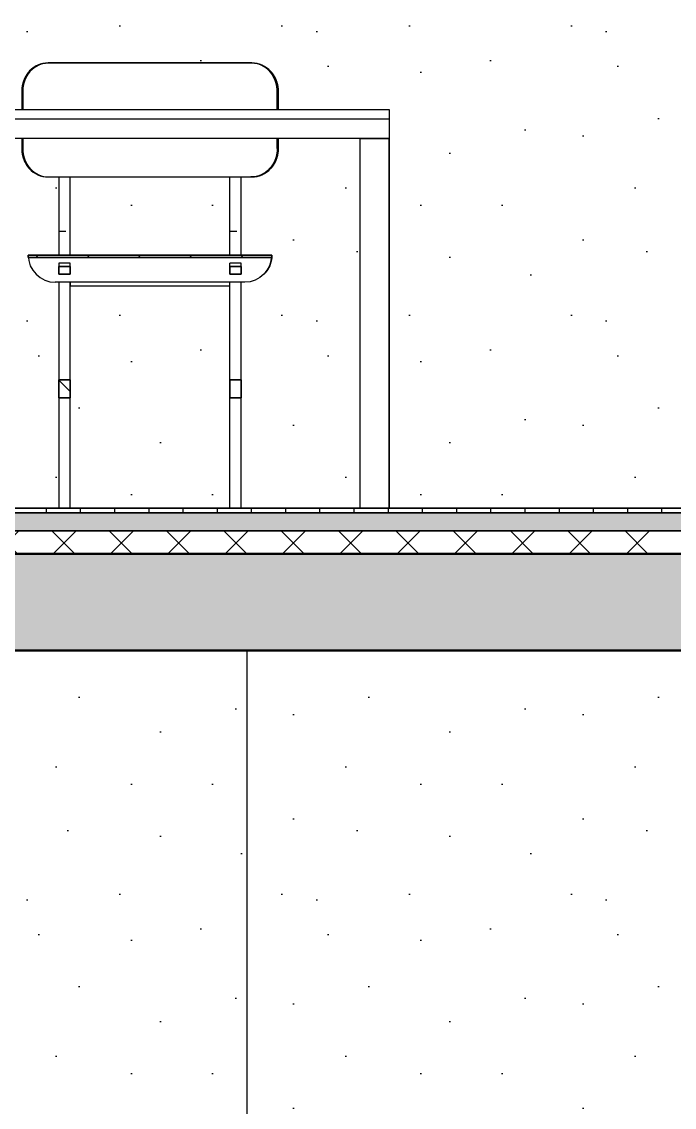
# Model space of a CAD drawing. Header units: millimetres. Extents: x -100 to 224448, y 0 to 22177.
# Drawn here: x 135139 to 136284, y 9298 to 11204 of the extents above; entities that cross this region are included whole.
import ezdxf

# ---------------------------------------------------------------- set-up
doc = ezdxf.new("R2010")
doc.units = ezdxf.units.MM
doc.linetypes.add('DASHED', pattern=[19.05, 12.7, -6.35])
doc.layers.get('0').update_dxf_attribs({"true_color": 0xdfdfdf})
for name, color, linetype in [('Background_0', 7, 'Continuous'), ('Boundary_0', 7, 'Continuous'), ('Boundary_Floor_ Ceramic Tiles', 7, 'Continuous'), ('Boundary_Insulation_ Extruded Polystyrene', 42, 'Continuous'), ('Boundary_Screed', 7, 'Continuous'), ('Elevation_Plaster_ Cement', 7, 'Continuous'), ('Fill_0', 7, 'Continuous'), ('Fill_Concrete_ Reinforced', 85, 'Continuous'), ('Fill_Floor_ Ceramic Tiles', 251, 'Continuous'), ('Fill_Insulation_ Extruded Polystyrene', 42, 'Continuous'), ('Fill_Screed', 251, 'Continuous'), ('Viewport border', 7, 'Continuous')]:
    doc.layers.add(name, color=color, linetype=linetype)
for name, color, linetype, lineweight in [('Background_Concrete_ Reinforced', 7, 'Continuous', 9), ('Background_Floor_ Ceramic Tiles', 7, 'Continuous', 9), ('Background_Insulation_ Extruded Polystyrene', 7, 'Continuous', 9), ('Background_Plaster_ Cement', 7, 'Continuous', 9), ('Background_Screed', 7, 'Continuous', 9), ('Boundary_Concrete_ Reinforced', 99, 'Continuous', 50)]:
    doc.layers.add(name, color=color, linetype=linetype, lineweight=lineweight)
doc.layers.add('BIM_ROOM_LINES', color=7, linetype='Continuous', plot=False)
pattern_1 = [(45, (-3002.4, 80), (-44.90128, 44.90128), [])]

# ---------------------------------------------------------------- blocks, each defined once
blk = doc.blocks.new("BB'__section__..%5CMainBuilding.dwg", base_point=(1833.3, -3770))
at = {"layer": 'Elevation_Plaster_ Cement'}
h = blk.add_hatch(dxfattribs=at)
h.set_pattern_fill('DOTS2', color=256, scale=20, style=0)
h.paths.add_polyline_path([(12402.4, 7085), (12402.4, 7025), (12334.4, 7025), (12334.4, 6580), (13284.4, 6580), (13284.4, 7229), (13284.4, 7263), (13284.4, 7280), (13539.4, 7280), (13539.4, 7311.4), (13552.8, 7346.7, -0.001651), (13552.9, 7346.9, -0.209989), (13585.7, 7361.4), (13587.4, 7361.4), (13764.4, 7361.4), (13941.4, 7361.4), (13943.1, 7361.4, -0.211654), (13976, 7346.7), (13989.4, 7311.4), (13989.4, 7280), (14239.4, 7280), (14239.4, 7311.4), (14252.8, 7346.7, -0.001651), (14252.9, 7346.9, -0.209989), (14285.7, 7361.4), (14287.4, 7361.4), (14464.4, 7361.4), (14641.4, 7361.4), (14643.1, 7361.4, -0.211654), (14676, 7346.7), (14689.4, 7311.4), (14689.4, 7280), (14884.4, 7280), (14884.4, 7263), (14884.4, 7229), (14884.4, 6580), (15384.4, 6580), (15384.4, 7229), (15384.4, 7263), (15384.4, 7280), (15579.4, 7280), (15579.4, 7311.4), (15592.8, 7346.7, -0.211654), (15625.7, 7361.4), (15627.4, 7361.4), (15804.4, 7361.4), (15981.4, 7361.4), (15983.1, 7361.4, -0.211654), (16016, 7346.7), (16029.4, 7311.4), (16029.4, 7280), (16052.4, 7280), (16052.4, 9575), (12334.4, 9575), (12334.4, 9385), (12402.4, 9385), (12402.4, 9325)])
h = blk.add_hatch(dxfattribs=at)
h.set_pattern_fill('DOTS2', color=256, scale=20, style=0)
h.paths.add_polyline_path([(14298.2, 7024), (14304.4, 7024), (14304.4, 7059.1), (14304.4, 7065.9), (14304.4, 7161.4), (14287.4, 7161.4), (14285.7, 7161.4, -0.211654), (14252.8, 7176), (14239.4, 7211.4), (14239.4, 7229), (13989.4, 7229), (13989.4, 7211.4), (13975.8, 7175.8, -0.209921), (13943.1, 7161.4), (13941.4, 7161.4), (13924.4, 7161.4), (13924.4, 7068.6), (13924.4, 7065.9), (13924.4, 7059.1), (13924.4, 7024), (13930.7, 7024), (13964.2, 7024), (13978.2, 7024, -0.020024), (13978, 7020.2, -0.157842), (13966.8, 6993.2, -0.01978), (13964.2, 6990.4, -0.198912), (13930.7, 6976.5), (13924.4, 6976.5), (13924.4, 6805.1), (13924.4, 6773.6), (13924.4, 6580), (14304.4, 6580), (14304.4, 6773.6), (14304.4, 6805.1), (14304.4, 6976.5), (14298.2, 6976.5, -0.390947), (14250.8, 7020.2, -0.020024), (14250.7, 7024), (14264.6, 7024)])
h = blk.add_hatch(dxfattribs=at)
h.set_pattern_fill('DOTS2', color=256, scale=20, style=0)
h.paths.add_polyline_path([(14624.4, 7068.6), (14624.4, 7065.9), (14624.4, 7059.1), (14624.4, 7024), (14630.7, 7024), (14664.2, 7024), (14678.2, 7024, -0.020024), (14678, 7020.2, -0.157842), (14666.8, 6993.2, -0.01978), (14664.2, 6990.4, -0.198912), (14630.7, 6976.5), (14624.4, 6976.5), (14624.4, 6805.1), (14624.4, 6773.6), (14624.4, 6580), (14833.4, 6580), (14833.4, 7229), (14689.4, 7229), (14689.4, 7211.4), (14675.8, 7175.8, -0.209921), (14643.1, 7161.4), (14641.4, 7161.4), (14624.4, 7161.4)])
h = blk.add_hatch(dxfattribs=at)
h.set_pattern_fill('DOTS2', color=256, scale=20, style=0)
h.paths.add_polyline_path([(14324.4, 7068.6), (14324.4, 7065.9), (14324.4, 7059.1), (14324.4, 7024), (14604.4, 7024), (14604.4, 7059.1), (14604.4, 7065.9), (14604.4, 7161.4), (14464.4, 7161.4), (14324.4, 7161.4)])
h = blk.add_hatch(dxfattribs=at)
h.set_pattern_fill('DOTS2', color=256, scale=20, style=0)
h.paths.add_polyline_path([(14324.4, 6773.6), (14324.4, 6580), (14604.4, 6580), (14604.4, 6773.6), (14604.4, 6805.1), (14604.4, 6970), (14324.4, 6970), (14324.4, 6805.1)])
h = blk.add_hatch(dxfattribs=at)
h.set_pattern_fill('DOTS2', color=256, scale=20, style=0)
h.paths.add_polyline_path([(12402.4, 3835), (12402.4, 3775), (12334.4, 3775), (12334.4, 3330), (12555.6, 3330), (12555.6, 5485), (14495.6, 5485), (14495.6, 3330), (14635, 3330), (14635, 6330), (12334.4, 6330), (12334.4, 6135), (12402.4, 6135), (12402.4, 6075)])
h = blk.add_hatch(dxfattribs=at)
h.set_pattern_fill('DOTS2', color=256, scale=20, style=0)
h.paths.add_polyline_path([(16106.9, 6041.7), (16147.8, 6041.7, 0.414214), (16167.7, 6061.6), (16167.7, 6293.4, 0.414214), (16147.8, 6313.3), (16106.9, 6313.3), (16106.9, 6330), (14635, 6330), (14635, 3330), (21230.4, 3330), (21230.4, 6330), (21175.9, 6330), (21175.9, 6313.3), (21135, 6313.3, 0.414214), (21115.1, 6293.4), (21115.1, 6061.6, 0.414214), (21135, 6041.7), (21175.9, 6041.7), (21175.9, 6025), (21036.9, 6025), (21036.9, 6041.7), (21077.8, 6041.7, 0.414214), (21097.7, 6061.6), (21097.7, 6293.4, 0.414214), (21077.8, 6313.3), (21036.9, 6313.3), (21036.9, 6330), (16245.9, 6330), (16245.9, 6313.3), (16205, 6313.3, 0.414214), (16185.1, 6293.4), (16185.1, 6061.6, 0.414214), (16205, 6041.7), (16245.9, 6041.7), (16245.9, 6025), (16106.9, 6025)])
at = {"layer": 'Fill_0', "extrusion": (1.78354e-14, 2.82586e-12, -1)}
h = blk.add_hatch(dxfattribs=at)
h.set_pattern_fill('ANSI31', color=256, scale=20, style=0)
h.set_pattern_definition([(45, (-3002.4, 80), (-44.90128, 44.90128), [])])
edge = h.paths.add_edge_path()
edge.add_line((-14250.8, 7020.2), (-14678, 7020.2))
edge.add_spline(control_points=[(-14678, 7020.2), (-14678.2, 7022.1), (-14678.2, 7024)], knot_values=[-0.785398, -0.785398, -0.785398, -0.705313, -0.705313, -0.705313], weights=[1, 0.999198, 1], degree=2, periodic=0)
edge.add_line((-14678.2, 7024), (-14250.7, 7024))
edge.add_spline(control_points=[(-14250.7, 7024), (-14250.7, 7022.1), (-14250.8, 7020.2)], knot_values=[0.705313, 0.705313, 0.705313, 0.785398, 0.785398, 0.785398], weights=[1, 0.999198, 1], degree=2, periodic=0)
at = {"layer": 'Fill_0', "extrusion": (0, 0, -1)}
h = blk.add_hatch(dxfattribs=at)
h.set_pattern_fill('ANSI31', color=256, scale=20, style=0)
h.set_pattern_definition(pattern_1)
h.paths.add_polyline_path([(-14324.4, 6990.9), (-14324.4, 7004.4), (-14304.4, 7004.4), (-14304.4, 6990.9)])
h = blk.add_hatch(dxfattribs=at)
h.set_pattern_fill('ANSI31', color=256, scale=20, style=0)
h.set_pattern_definition(pattern_1)
h.paths.add_polyline_path([(-14604.4, 6990.9), (-14624.4, 6990.9), (-14624.4, 7004.4), (-14604.4, 7004.4)])
h = blk.add_hatch(dxfattribs=at)
h.set_pattern_fill('ANSI31', color=256, scale=20, style=0)
h.set_pattern_definition(pattern_1)
h.paths.add_polyline_path([(-14324.4, 6773.6), (-14324.4, 6805.1), (-14304.4, 6805.1), (-14304.4, 6773.6)])
h = blk.add_hatch(dxfattribs=at)
h.set_pattern_fill('ANSI31', color=256, scale=20, style=0)
h.set_pattern_definition(pattern_1)
h.paths.add_polyline_path([(-14604.4, 6773.6), (-14624.4, 6773.6), (-14624.4, 6805.1), (-14604.4, 6805.1)])
at = {"layer": 'Fill_Concrete_ Reinforced', "extrusion": (-2.7198e-32, 9.84184e-28, -1)}
h = blk.add_hatch(dxfattribs=at)
h.set_pattern_fill('CONCRETE1', color=256, scale=20, angle=15, style=0)
h.set_pattern_definition([(15, (-3002.4, 80), (287.368, 497.736), [50.8, -355.6]), (105, (-3002.4, 80), (-497.736, 287.368), [50.8, -355.6]), (150, (-2953.33, 93.15), (-392.5523, -105.184), [71.842, -502.894]), (15, (-3012.5, 313.96), (287.368, 497.736), [50.8, -355.6]), (60, (-2981.4, 296), (-105.184, 392.5523), [35.921, -538.815]), (150, (-2981.4, 296), (-392.5523, -105.184), [35.921, -538.815]), (15, (-2891.6, 451.54), (287.368, 497.736), [71.842, -334.558]), (60, (-2891.6, 451.54), (-105.184, 392.5523), [50.8, -523.936]), (150, (-2822.2, 470.13), (-392.5523, -105.184), [50.8, -523.936]), (105, (-2758.8, 250.45), (-497.736, 287.368), [50.8, -355.6]), (60, (-2758.82, 250.45), (-105.184, 392.5523), [35.921, -538.815]), (150, (-2740.86, 281.56), (-392.5523, -105.184), [35.921, -538.815]), (15, (-2979.63, 191.3), (287.368, 497.736), [25.4, -340.36]), (15, (-2711.5, 368.3), (287.368, 497.736), [25.4, -340.36]), (105, (-2847.33, 384.5), (-497.736, 287.368), [25.4, -340.36]), (150, (-2739.1, 176.85), (-392.5523, -105.184), [35.921, -538.815]), (150, (-2983.15, 400.7), (-392.5523, -105.184), [35.921, -538.815]), (60, (-2852.9, 258.1), (-105.184, 392.5523), [35.921, -538.815]), (105, (-2880.6, 165.23), (-497.736, 287.368), [6.35, -400.05]), (105, (-2906.6, 335.76), (-497.736, 287.368), [6.35, -400.05]), (105, (-2740.65, 452.54), (-497.736, 287.368), [6.35, -400.05]), (105, (-2678.64, 245.64), (-497.736, 287.368), [6.35, -400.05])])
h.paths.add_polyline_path([(-21382.4, 6330), (-21382.4, 6500), (-21242.4, 6500), (-12322.4, 6500), (-12182.4, 6500), (-12182.4, 6330)])
at = {"layer": 'Fill_Floor_ Ceramic Tiles', "extrusion": (2.91712e-31, 3.08649e-26, -1)}
h = blk.add_hatch(dxfattribs=at)
h.set_pattern_fill('_USER', color=256, scale=60, angle=90, style=0, pattern_type=0)
h.set_pattern_definition([(90, (-3002.4, 80), (-60, -2e-13), [])])
h.paths.add_polyline_path([(-12322.4, 6580), (-12322.4, 6572), (-21242.4, 6572), (-21242.4, 6580)])
at = {"layer": 'Fill_Insulation_ Extruded Polystyrene', "extrusion": (3.47571e-31, 6.71313e-27, -1)}
h = blk.add_hatch(dxfattribs=at)
h.set_pattern_fill('INSULATION', color=256, scale=20, style=0)
h.set_pattern_definition([(45, (-3002.4, 80), (-50.28943, 50.28943), []), (135, (-3002.4, 80), (-50.28943, -50.28943), [])])
h.paths.add_polyline_path([(-12322.4, 6540), (-12322.4, 6500), (-21242.4, 6500), (-21242.4, 6540)])
at = {"layer": 'Fill_Screed', "extrusion": (3.47571e-31, 1.01276e-26, -1)}
h = blk.add_hatch(dxfattribs=at)
h.set_pattern_fill('SCREED', color=256, scale=20, angle=15, style=0)
h.set_pattern_definition([(15, (-3002.4, 80), (915.6406, 508.3053), [-127, 0, -381, 0]), (15, (-3005.69, 92.27), (915.6406, 508.3053), [-50.8, 0, -177.8, 0, -91.44, 0, -381, 0]), (15, (-3008.97, 104.53), (915.6406, 508.3053), [-25.4, 0, -127, 0, -127, 0, -279.4, 0, -91.44, 0]), (15, (-3012.26, 116.8), (915.6406, 508.3053), [-91.44, 0, -406.4, 0]), (15, (-3015.55, 129.07), (915.6406, 508.3053), [-304.8, 0, -304.8, 0]), (15, (-3018.84, 141.34), (915.6406, 508.3053), [-431.8, 0]), (15, (-3022.12, 153.6), (915.6406, 508.3053), [-127, 0, -558.8, 0]), (15, (-3025.4, 165.87), (915.6406, 508.3053), [-177.8, 0, -101.6, 0]), (15, (-3028.7, 178.14), (915.6406, 508.3053), [-254, 0]), (15, (-3035.27, 202.67), (915.6406, 508.3053), [-35.56, 0, -381, 0, -228.6, 0]), (15, (-3038.56, 214.94), (915.6406, 508.3053), [-50.8, 0, -5.08, 0, -127, 0]), (15, (-3041.84, 227.2), (915.6406, 508.3053), [-25.4, 0, -330.2, 0, -381, 0]), (15, (-3045.13, 239.47), (915.6406, 508.3053), [-254, 0]), (15, (-3048.42, 251.74), (915.6406, 508.3053), [-127, 0, -533.4, 0]), (15, (-3055, 276.28), (915.6406, 508.3053), [-609.6, 0]), (15, (-3058.28, 288.54), (915.6406, 508.3053), [-127, 0, -10.16, 0, -177.8, 0]), (15, (-3061.57, 300.8), (915.6406, 508.3053), [-35.56, 0, -254, 0, -101.6, 0, -177.8, 0, -203.2, 0]), (15, (-3064.85, 313.08), (915.6406, 508.3053), [-76.2, 0, -101.6, 0, -254, 0, -10.16, 0, -127, 0]), (15, (-3068.14, 325.35), (915.6406, 508.3053), [-254, 0])])
h.paths.add_polyline_path([(-12322.4, 6572), (-12322.4, 6540), (-21242.4, 6540), (-21242.4, 6572)])
at = {"linetype": 'DASHED', "extrusion": (0, 1, 0)}
for p, q in [((14241.1, 7311.4), (14239.4, 7311.4)), ((14689.4, 7311.4), (14687.7, 7311.4)), ((14241.1, 7211.4), (14239.4, 7211.4)), ((14689.4, 7211.4), (14687.7, 7211.4)), ((14304.4, 7065.9), (14324.4, 7065.9)), ((14604.4, 7065.9), (14624.4, 7065.9))]:
    blk.add_line(p, q, dxfattribs=at)
blk.add_line((2834.4, 6580), (21730.4, 6580))
blk.add_line((2834.4, 6580), (21730.4, 6580))
blk.add_line((2834.4, 6580), (21730.4, 6580))
at = {"layer": 'Background_0', "extrusion": (0, 1, 0)}
for p, q in [((14285.7, 7361.4), (14464.4, 7361.4)), ((14285.7, 7361.4), (14464.4, 7361.4)), ((14287.4, 7361.4), (14285.7, 7361.4)), ((14287.4, 7361.4), (14285.7, 7361.4)), ((14287.4, 7361.4), (14285.7, 7361.4)), ((14464.4, 7361.4), (14287.4, 7361.4)), ((14464.4, 7361.4), (14287.4, 7361.4)), ((14464.4, 7361.4), (14287.4, 7361.4)), ((14641.4, 7361.4), (14464.4, 7361.4)), ((14464.4, 7361.4), (14643.1, 7361.4)), ((14641.4, 7361.4), (14464.4, 7361.4)), ((14464.4, 7361.4), (14643.1, 7361.4)), ((14641.4, 7361.4), (14464.4, 7361.4)), ((14643.1, 7361.4), (14641.4, 7361.4)), ((14643.1, 7361.4), (14641.4, 7361.4)), ((14643.1, 7361.4), (14641.4, 7361.4)), ((14239.4, 7311.4), (14239.4, 7280)), ((14241.1, 7311.4), (14241.1, 7280)), ((14687.7, 7280), (14687.7, 7311.4)), ((14689.4, 7280), (14689.4, 7311.4)), ((14689.4, 7311.4), (14689.4, 7280)), ((14689.4, 7280), (14689.4, 7311.4)), ((14689.4, 7311.4), (14689.4, 7280)), ((14689.4, 7280), (14689.4, 7311.4)), ((13284.4, 7280), (14884.4, 7280)), ((14689.4, 7280), (14884.4, 7280)), ((14689.4, 7280), (14884.4, 7280)), ((14884.4, 7280), (14884.4, 7263)), ((14884.4, 7280), (14884.4, 7263)), ((14884.4, 7280), (14884.4, 7263)), ((14884.4, 7263), (13284.4, 7263)), ((14884.4, 7263), (13284.4, 7263)), ((14884.4, 7263), (14884.4, 7229)), ((14884.4, 7263), (14884.4, 7263)), ((14884.4, 7263), (14884.4, 7263)), ((14884.4, 7263), (14884.4, 7263)), ((14884.4, 7263), (14884.4, 7229)), ((14884.4, 7263), (14884.4, 7263)), ((14884.4, 7263), (14884.4, 7229)), ((14884.4, 7229), (13284.4, 7229)), ((14239.4, 7229), (14239.4, 7211.4)), ((14241.1, 7229), (14241.1, 7211.4)), ((14687.7, 7211.4), (14687.7, 7229)), ((14689.4, 7211.4), (14689.4, 7229)), ((14689.4, 7229), (14689.4, 7211.4)), ((14689.4, 7211.4), (14689.4, 7229)), ((14689.4, 7229), (14689.4, 7211.4)), ((14689.4, 7211.4), (14689.4, 7229)), ((14833.4, 7229), (14884.4, 7229)), ((14833.4, 6580), (14833.4, 7229)), ((14884.4, 7229), (14884.4, 6580)), ((14884.4, 7229), (14884.4, 6580)), ((14884.4, 6580), (14884.4, 7229)), ((14884.4, 7229), (14884.4, 7229)), ((14884.4, 7229), (14884.4, 7229)), ((14884.4, 7229), (14884.4, 6580)), ((14884.4, 6580), (14884.4, 7229)), ((14884.4, 7229), (14884.4, 7229)), ((14884.4, 7229), (14884.4, 7229)), ((14884.4, 6580), (14884.4, 7229)), ((14285.7, 7161.4), (14287.4, 7161.4)), ((14287.4, 7161.4), (14464.4, 7161.4)), ((14304.4, 7161.4), (14304.4, 7065.9)), ((14324.4, 7065.9), (14324.4, 7161.4)), ((14324.4, 7065.9), (14324.4, 7161.4)), ((14324.4, 7065.9), (14324.4, 7161.4)), ((14324.4, 7068.6), (14324.4, 7161.4)), ((14324.4, 7068.6), (14324.4, 7161.4)), ((14464.4, 7161.4), (14641.4, 7161.4)), ((14604.4, 7065.9), (14604.4, 7161.4)), ((14624.4, 7065.9), (14624.4, 7161.4)), ((14624.4, 7068.6), (14624.4, 7161.4)), ((14624.4, 7065.9), (14624.4, 7161.4)), ((14624.4, 7065.9), (14624.4, 7161.4)), ((14624.4, 7068.6), (14624.4, 7161.4)), ((14641.4, 7161.4), (14643.1, 7161.4)), ((14304.4, 7065.9), (14304.4, 7059.1)), ((14304.4, 7059.1), (14304.4, 7024)), ((14324.4, 7059.1), (14324.4, 7068.6)), ((14324.4, 7059.1), (14324.4, 7068.6)), ((14324.4, 7059.1), (14324.4, 7065.9)), ((14324.4, 7059.1), (14324.4, 7065.9)), ((14324.4, 7059.1), (14324.4, 7065.9)), ((14324.4, 7024), (14324.4, 7059.1)), ((14324.4, 7024), (14324.4, 7059.1)), ((14324.4, 7024), (14324.4, 7059.1)), ((14324.4, 7024), (14324.4, 7059.1)), ((14324.4, 7024), (14324.4, 7059.1)), ((14604.4, 7059.1), (14604.4, 7065.9)), ((14604.4, 7024), (14604.4, 7059.1)), ((14624.4, 7059.1), (14624.4, 7068.6)), ((14624.4, 7059.1), (14624.4, 7068.6)), ((14624.4, 7059.1), (14624.4, 7065.9)), ((14624.4, 7059.1), (14624.4, 7065.9)), ((14624.4, 7059.1), (14624.4, 7065.9)), ((14624.4, 7024), (14624.4, 7059.1)), ((14624.4, 7024), (14624.4, 7059.1)), ((14624.4, 7024), (14624.4, 7059.1)), ((14624.4, 7024), (14624.4, 7059.1)), ((14624.4, 7024), (14624.4, 7059.1)), ((14250.7, 7024), (14304.4, 7024)), ((14264.6, 7024), (14250.7, 7024)), ((14250.7, 7024), (14304.4, 7024)), ((14264.6, 7024), (14250.7, 7024)), ((14678.2, 7024), (14250.7, 7024)), ((14250.7, 7024), (14678.2, 7024)), ((14250.8, 7020.2), (14678, 7020.2)), ((14298.2, 7024), (14264.6, 7024)), ((14298.2, 7024), (14264.6, 7024)), ((14304.4, 7024), (14298.2, 7024)), ((14304.4, 7024), (14298.2, 7024)), ((14324.4, 7024), (14604.4, 7024)), ((14604.4, 7024), (14324.4, 7024)), ((14324.4, 7024), (14604.4, 7024)), ((14604.4, 7024), (14324.4, 7024)), ((14624.4, 7024), (14678.2, 7024)), ((14630.7, 7024), (14624.4, 7024)), ((14624.4, 7024), (14678.2, 7024)), ((14630.7, 7024), (14624.4, 7024)), ((14664.2, 7024), (14630.7, 7024)), ((14664.2, 7024), (14630.7, 7024)), ((14678.2, 7024), (14664.2, 7024)), ((14678.2, 7024), (14664.2, 7024)), ((14324.4, 7010), (14304.4, 7010)), ((14304.4, 7010), (14304.4, 7004.4)), ((14324.4, 7004.4), (14304.4, 7004.4)), ((14304.4, 7004.4), (14304.4, 6990.9)), ((14324.4, 7004.4), (14324.4, 7010)), ((14324.4, 6990.9), (14324.4, 7004.4)), ((14604.4, 7004.4), (14604.4, 7010)), ((14624.4, 7010), (14604.4, 7010)), ((14624.4, 7004.4), (14604.4, 7004.4)), ((14604.4, 7004.4), (14604.4, 6990.9)), ((14624.4, 7004.4), (14624.4, 7010)), ((14624.4, 6990.9), (14624.4, 7004.4)), ((14630.7, 6976.5), (14298.2, 6976.5)), ((14304.4, 6990.9), (14324.4, 6990.9)), ((14304.4, 6976.5), (14304.4, 6805.1)), ((14324.4, 6976.5), (14324.4, 6970)), ((14324.4, 6580), (14324.4, 6976.5)), ((14604.4, 6990.9), (14624.4, 6990.9)), ((14604.4, 6805.1), (14604.4, 6976.5)), ((14624.4, 6580), (14624.4, 6976.5)), ((14624.4, 6580), (14624.4, 6976.5)), ((14624.4, 6580), (14624.4, 6976.5)), ((14624.4, 6580), (14624.4, 6976.5)), ((14624.4, 6580), (14624.4, 6976.5)), ((14324.4, 6970), (14604.4, 6970)), ((14324.4, 6580), (14324.4, 6970)), ((14324.4, 6580), (14324.4, 6970)), ((14324.4, 6580), (14324.4, 6970)), ((14324.4, 6580), (14324.4, 6970)), ((14324.4, 6805.1), (14304.4, 6805.1)), ((14304.4, 6805.1), (14304.4, 6773.6)), ((14324.4, 6773.6), (14324.4, 6805.1)), ((14604.4, 6805.1), (14604.4, 6773.6)), ((14624.4, 6805.1), (14604.4, 6805.1)), ((14624.4, 6773.6), (14624.4, 6805.1)), ((14304.4, 6773.6), (14324.4, 6773.6)), ((14304.4, 6773.6), (14304.4, 6580)), ((14324.4, 6580), (14324.4, 6773.6)), ((14604.4, 6773.6), (14624.4, 6773.6)), ((14604.4, 6580), (14604.4, 6773.6)), ((14624.4, 6580), (14624.4, 6773.6)), ((14324.4, 6580), (14304.4, 6580)), ((14624.4, 6580), (14604.4, 6580)), ((14833.4, 6580), (14884.4, 6580))]:
    blk.add_line(p, q, dxfattribs=at)
at = {"layer": 'Background_0'}
for centre, radius, start, end in [((14285.7, 7316.9), 44.5, 90.0676, 137.8696), ((14285.7, 7316.9), 44.5, 90.0643, 137.5011), ((14285.7, 7316.9), 44.5, 90.0643, 137.5011), ((14287.4, 7316.9), 44.5, 90.0641, 137.8641), ((14641.4, 7316.9), 44.5, 42.1359, 89.9359), ((14643.1, 7316.9), 44.5, 42.1304, 89.9324), ((14643.1, 7316.9), 44.5, 42.1304, 89.9324), ((14643.1, 7316.9), 44.5, 42.1304, 89.9324), ((14285.7, 7205.8), 44.5, 222.1304, 269.9324), ((14287.4, 7205.8), 44.5, 222.1359, 269.9359), ((14643.1, 7205.8), 44.5, 270.0676, 317.8696), ((14298.2, 7024), 47.5, 180, 270), ((14630.7, 7024), 47.5, 315, 0)]:
    blk.add_arc(centre, radius, start, end, dxfattribs=at)
at = {"layer": 'Background_0', "extrusion": (0, 0, -1)}
for centre, radius, start, end in [((-14285.7, 7316.9), 44.5, 42.4995, 89.9357), ((-14285.7, 7316.9), 44.5, 42.4995, 89.9357), ((-14643.1, 7316.9), 44.5, 90.0676, 137.8696), ((-14643.1, 7316.9), 44.5, 90.0676, 137.8696), ((-14641.4, 7205.8), 44.5, 222.1359, 269.9359), ((-14630.7, 7024), 47.5, 180, 270), ((-14630.7, 7024), 47.5, 180, 225), ((-14630.7, 7024), 47.5, 180, 220.4674), ((-14630.7, 7024), 47.5, 180, 220.4674), ((-14630.7, 7024), 47.5, 180, 220.4674)]:
    blk.add_arc(centre, radius, start, end, dxfattribs=at)
at = {"layer": 'Background_0'}
for points, knots in [([(14252.8, 7346.7), (14251.5, 7345.4), (14250.3, 7344), (14249.2, 7342.5), (14248.1, 7340.9), (14246.1, 7337.6), (14245.2, 7335.9), (14244.3, 7334.1), (14243.5, 7332.3), (14242.2, 7328.6), (14241.5, 7326.8), (14241, 7324.8), (14240.6, 7322.9), (14239.9, 7319), (14239.6, 7317.1), (14239.5, 7315.2), (14239.4, 7313.2), (14239.4, 7311.4)], [264.550818, 264.550818, 264.550818, 264.550818, 264.550818, 264.550818, 273.968543, 273.968543, 273.968543, 273.968543, 283.386268, 283.386268, 283.386268, 283.386268, 292.803993, 292.803993, 292.803993, 292.803993, 302.221718, 302.221718, 302.221718, 302.221718, 302.221718, 302.221718]), ([(14254.4, 7346.7), (14253.2, 7345.4), (14252, 7344), (14250.9, 7342.5), (14249.8, 7340.9), (14247.8, 7337.6), (14246.9, 7335.9), (14246, 7334.1), (14245.2, 7332.3), (14243.9, 7328.6), (14243.2, 7326.8), (14242.7, 7324.8), (14242.3, 7322.9), (14241.6, 7319), (14241.3, 7317.1), (14241.2, 7315.2), (14241.1, 7313.2), (14241.1, 7311.4)], [302.23523, 302.23523, 302.23523, 302.23523, 302.23523, 302.23523, 311.652964, 311.652964, 311.652964, 311.652964, 321.070697, 321.070697, 321.070697, 321.070697, 330.488431, 330.488431, 330.488431, 330.488431, 339.906165, 339.906165, 339.906165, 339.906165, 339.906165, 339.906165]), ([(14687.7, 7311.4), (14687.7, 7313.2), (14687.6, 7315.2), (14687.5, 7317.1), (14687.2, 7319), (14686.5, 7322.9), (14686.1, 7324.8), (14685.6, 7326.8), (14684.9, 7328.6), (14683.6, 7332.3), (14682.8, 7334.1), (14681.9, 7335.9), (14681, 7337.6), (14679, 7340.9), (14677.9, 7342.5), (14676.8, 7344), (14675.6, 7345.4), (14674.4, 7346.7)], [264.564296, 264.564296, 264.564296, 264.564296, 264.564296, 264.564296, 273.982029, 273.982029, 273.982029, 273.982029, 283.399763, 283.399763, 283.399763, 283.399763, 292.817497, 292.817497, 292.817497, 292.817497, 302.23523, 302.23523, 302.23523, 302.23523, 302.23523, 302.23523]), ([(14689.4, 7311.4), (14689.4, 7313.2), (14689.3, 7315.2), (14689.2, 7317.1), (14688.9, 7319), (14688.2, 7322.9), (14687.8, 7324.8), (14687.3, 7326.8), (14686.6, 7328.6), (14685.3, 7332.3), (14684.5, 7334.1), (14683.6, 7335.9), (14682.7, 7337.6), (14680.7, 7340.9), (14679.6, 7342.5), (14678.5, 7344), (14677.3, 7345.4), (14676, 7346.7)], [302.221718, 302.221718, 302.221718, 302.221718, 302.221718, 302.221718, 311.639443, 311.639443, 311.639443, 311.639443, 321.057168, 321.057168, 321.057168, 321.057168, 330.474893, 330.474893, 330.474893, 330.474893, 339.892619, 339.892619, 339.892619, 339.892619, 339.892619, 339.892619]), ([(14676, 7346.7), (14677.3, 7345.4), (14678.5, 7344), (14679.6, 7342.5), (14680.7, 7340.9), (14682.7, 7337.6), (14683.6, 7335.9), (14684.5, 7334.1), (14685.3, 7332.3), (14686.6, 7328.6), (14687.3, 7326.8), (14687.8, 7324.8), (14688.2, 7322.9), (14688.9, 7319), (14689.2, 7317.1), (14689.3, 7315.2), (14689.4, 7313.2), (14689.4, 7311.4)], [302.221718, 302.221718, 302.221718, 302.221718, 302.221718, 302.221718, 311.639443, 311.639443, 311.639443, 311.639443, 321.057168, 321.057168, 321.057168, 321.057168, 330.474893, 330.474893, 330.474893, 330.474893, 339.892619, 339.892619, 339.892619, 339.892619, 339.892619, 339.892619]), ([(14689.4, 7311.4), (14689.4, 7313.2), (14689.3, 7315.2), (14689.2, 7317.1), (14688.9, 7319), (14688.2, 7322.9), (14687.8, 7324.8), (14687.3, 7326.8), (14686.6, 7328.6), (14685.3, 7332.3), (14684.5, 7334.1), (14683.6, 7335.9), (14682.7, 7337.6), (14680.7, 7340.9), (14679.6, 7342.5), (14678.5, 7344), (14677.3, 7345.4), (14676, 7346.7)], [302.221718, 302.221718, 302.221718, 302.221718, 302.221718, 302.221718, 311.639443, 311.639443, 311.639443, 311.639443, 321.057168, 321.057168, 321.057168, 321.057168, 330.474893, 330.474893, 330.474893, 330.474893, 339.892619, 339.892619, 339.892619, 339.892619, 339.892619, 339.892619]), ([(14676, 7346.7), (14677.3, 7345.4), (14678.5, 7344), (14679.6, 7342.5), (14680.7, 7340.9), (14682.7, 7337.6), (14683.6, 7335.9), (14684.5, 7334.1), (14685.3, 7332.3), (14686.6, 7328.6), (14687.3, 7326.8), (14687.8, 7324.8), (14688.2, 7322.9), (14688.9, 7319), (14689.2, 7317.1), (14689.3, 7315.2), (14689.4, 7313.2), (14689.4, 7311.4)], [302.221718, 302.221718, 302.221718, 302.221718, 302.221718, 302.221718, 311.639443, 311.639443, 311.639443, 311.639443, 321.057168, 321.057168, 321.057168, 321.057168, 330.474893, 330.474893, 330.474893, 330.474893, 339.892619, 339.892619, 339.892619, 339.892619, 339.892619, 339.892619]), ([(14689.4, 7311.4), (14689.4, 7313.2), (14689.3, 7315.2), (14689.2, 7317.1), (14688.9, 7319), (14688.2, 7322.9), (14687.8, 7324.8), (14687.3, 7326.8), (14686.6, 7328.6), (14685.3, 7332.3), (14684.5, 7334.1), (14683.6, 7335.9), (14682.7, 7337.6), (14680.7, 7340.9), (14679.6, 7342.5), (14678.5, 7344), (14677.3, 7345.4), (14676, 7346.7)], [302.221718, 302.221718, 302.221718, 302.221718, 302.221718, 302.221718, 311.639443, 311.639443, 311.639443, 311.639443, 321.057168, 321.057168, 321.057168, 321.057168, 330.474893, 330.474893, 330.474893, 330.474893, 339.892619, 339.892619, 339.892619, 339.892619, 339.892619, 339.892619]), ([(14239.4, 7211.4), (14239.4, 7209.5), (14239.5, 7207.6), (14239.6, 7205.6), (14239.9, 7203.7), (14240.6, 7199.8), (14241, 7197.9), (14241.5, 7196), (14242.2, 7194.1), (14243.5, 7190.4), (14244.3, 7188.6), (14245.2, 7186.8), (14246.1, 7185.1), (14248.1, 7181.8), (14249.2, 7180.2), (14250.3, 7178.7), (14251.5, 7177.3), (14252.8, 7176)], [151.110859, 151.110859, 151.110859, 151.110859, 151.110859, 151.110859, 160.528584, 160.528584, 160.528584, 160.528584, 169.946309, 169.946309, 169.946309, 169.946309, 179.364034, 179.364034, 179.364034, 179.364034, 188.781759, 188.781759, 188.781759, 188.781759, 188.781759, 188.781759]), ([(14241.1, 7211.4), (14241.1, 7209.5), (14241.2, 7207.6), (14241.3, 7205.6), (14241.6, 7203.7), (14242.3, 7199.8), (14242.7, 7197.9), (14243.2, 7196), (14243.9, 7194.1), (14245.2, 7190.4), (14246, 7188.6), (14246.9, 7186.8), (14247.8, 7185.1), (14249.8, 7181.8), (14250.9, 7180.2), (14252, 7178.7), (14253.2, 7177.3), (14254.4, 7176)], [113.446681, 113.446681, 113.446681, 113.446681, 113.446681, 113.446681, 122.864414, 122.864414, 122.864414, 122.864414, 132.282148, 132.282148, 132.282148, 132.282148, 141.699882, 141.699882, 141.699882, 141.699882, 151.117615, 151.117615, 151.117615, 151.117615, 151.117615, 151.117615]), ([(14687.7, 7211.4), (14687.7, 7209.5), (14687.6, 7207.6), (14687.5, 7205.6), (14687.2, 7203.7), (14686.5, 7199.8), (14686.1, 7197.9), (14685.6, 7196), (14684.9, 7194.1), (14683.6, 7190.4), (14682.8, 7188.6), (14681.9, 7186.8), (14681, 7185.1), (14679, 7181.8), (14677.9, 7180.2), (14676.8, 7178.7), (14675.6, 7177.3), (14674.4, 7176)], [302.23523, 302.23523, 302.23523, 302.23523, 302.23523, 302.23523, 311.652964, 311.652964, 311.652964, 311.652964, 321.070697, 321.070697, 321.070697, 321.070697, 330.488431, 330.488431, 330.488431, 330.488431, 339.906165, 339.906165, 339.906165, 339.906165, 339.906165, 339.906165]), ([(14676, 7176), (14677.3, 7177.3), (14678.5, 7178.7), (14679.6, 7180.2), (14680.7, 7181.8), (14682.7, 7185.1), (14683.6, 7186.8), (14684.5, 7188.6), (14685.3, 7190.4), (14686.6, 7194.1), (14687.3, 7196), (14687.8, 7197.9), (14688.2, 7199.8), (14688.9, 7203.7), (14689.2, 7205.6), (14689.3, 7207.6), (14689.4, 7209.5), (14689.4, 7211.4)], [264.550818, 264.550818, 264.550818, 264.550818, 264.550818, 264.550818, 273.968543, 273.968543, 273.968543, 273.968543, 283.386268, 283.386268, 283.386268, 283.386268, 292.803993, 292.803993, 292.803993, 292.803993, 302.221718, 302.221718, 302.221718, 302.221718, 302.221718, 302.221718]), ([(14689.4, 7211.4), (14689.4, 7209.5), (14689.3, 7207.6), (14689.2, 7205.6), (14688.9, 7203.7), (14688.2, 7199.8), (14687.8, 7197.9), (14687.3, 7196), (14686.6, 7194.1), (14685.3, 7190.4), (14684.5, 7188.6), (14683.6, 7186.8), (14682.7, 7185.1), (14680.7, 7181.8), (14679.6, 7180.2), (14678.5, 7178.7), (14677.3, 7177.3), (14676, 7176)], [264.550818, 264.550818, 264.550818, 264.550818, 264.550818, 264.550818, 273.968543, 273.968543, 273.968543, 273.968543, 283.386268, 283.386268, 283.386268, 283.386268, 292.803993, 292.803993, 292.803993, 292.803993, 302.221718, 302.221718, 302.221718, 302.221718, 302.221718, 302.221718]), ([(14676, 7176), (14677.3, 7177.3), (14678.5, 7178.7), (14679.6, 7180.2), (14680.7, 7181.8), (14682.7, 7185.1), (14683.6, 7186.8), (14684.5, 7188.6), (14685.3, 7190.4), (14686.6, 7194.1), (14687.3, 7196), (14687.8, 7197.9), (14688.2, 7199.8), (14688.9, 7203.7), (14689.2, 7205.6), (14689.3, 7207.6), (14689.4, 7209.5), (14689.4, 7211.4)], [264.550818, 264.550818, 264.550818, 264.550818, 264.550818, 264.550818, 273.968543, 273.968543, 273.968543, 273.968543, 283.386268, 283.386268, 283.386268, 283.386268, 292.803993, 292.803993, 292.803993, 292.803993, 302.221718, 302.221718, 302.221718, 302.221718, 302.221718, 302.221718]), ([(14689.4, 7211.4), (14689.4, 7209.5), (14689.3, 7207.6), (14689.2, 7205.6), (14688.9, 7203.7), (14688.2, 7199.8), (14687.8, 7197.9), (14687.3, 7196), (14686.6, 7194.1), (14685.3, 7190.4), (14684.5, 7188.6), (14683.6, 7186.8), (14682.7, 7185.1), (14680.7, 7181.8), (14679.6, 7180.2), (14678.5, 7178.7), (14677.3, 7177.3), (14676, 7176)], [264.550818, 264.550818, 264.550818, 264.550818, 264.550818, 264.550818, 273.968543, 273.968543, 273.968543, 273.968543, 283.386268, 283.386268, 283.386268, 283.386268, 292.803993, 292.803993, 292.803993, 292.803993, 302.221718, 302.221718, 302.221718, 302.221718, 302.221718, 302.221718]), ([(14676, 7176), (14677.3, 7177.3), (14678.5, 7178.7), (14679.6, 7180.2), (14680.7, 7181.8), (14682.7, 7185.1), (14683.6, 7186.8), (14684.5, 7188.6), (14685.3, 7190.4), (14686.6, 7194.1), (14687.3, 7196), (14687.8, 7197.9), (14688.2, 7199.8), (14688.9, 7203.7), (14689.2, 7205.6), (14689.3, 7207.6), (14689.4, 7209.5), (14689.4, 7211.4)], [264.550818, 264.550818, 264.550818, 264.550818, 264.550818, 264.550818, 273.968543, 273.968543, 273.968543, 273.968543, 283.386268, 283.386268, 283.386268, 283.386268, 292.803993, 292.803993, 292.803993, 292.803993, 302.221718, 302.221718, 302.221718, 302.221718, 302.221718, 302.221718])]:
    blk.add_open_spline(points, degree=5, knots=knots, dxfattribs=at)
for points in [[(14675.8, 7175.8), (14675.9, 7175.8), (14675.9, 7175.9), (14676, 7175.9), (14676, 7176), (14676, 7176)], [(14676, 7176), (14676, 7176), (14676, 7175.9), (14675.9, 7175.9), (14675.9, 7175.8), (14675.8, 7175.8)], [(14675.8, 7175.8), (14675.9, 7175.8), (14675.9, 7175.9), (14676, 7175.9), (14676, 7176), (14676, 7176)], [(14676, 7176), (14676, 7176), (14676, 7175.9), (14675.9, 7175.9), (14675.9, 7175.8), (14675.8, 7175.8)]]:
    blk.add_open_spline(points, degree=5, dxfattribs=at)
at = {"layer": 'Background_Concrete_ Reinforced', "extrusion": (0, 1, 0)}
for p, q in [((21242.4, 6500), (12322.4, 6500)), ((12182.4, 6330), (21382.4, 6330))]:
    blk.add_line(p, q, dxfattribs=at)
at = {"layer": 'Background_Floor_ Ceramic Tiles', "extrusion": (0, 1, 0)}
for p, q in [((21242.4, 6580), (12322.4, 6580)), ((12322.4, 6572), (21242.4, 6572))]:
    blk.add_line(p, q, dxfattribs=at)
at = {"layer": 'Background_Insulation_ Extruded Polystyrene', "extrusion": (0, 1, 0)}
for p, q in [((21242.4, 6540), (12322.4, 6540)), ((12322.4, 6500), (21242.4, 6500))]:
    blk.add_line(p, q, dxfattribs=at)
at = {"layer": 'Background_Plaster_ Cement', "extrusion": (0, 1, 0)}
for p, q in [((14304.4, 6580), (13924.4, 6580)), ((14604.4, 6580), (14324.4, 6580)), ((14833.4, 6580), (14624.4, 6580)), ((15384.4, 6580), (14884.4, 6580)), ((14635, 3330), (14635, 6330)), ((14635, 3330), (14635, 6330))]:
    blk.add_line(p, q, dxfattribs=at)
at = {"layer": 'Background_Screed', "extrusion": (0, 1, 0)}
for p, q in [((21242.4, 6572), (12322.4, 6572)), ((12322.4, 6540), (21242.4, 6540))]:
    blk.add_line(p, q, dxfattribs=at)
at = {"layer": 'BIM_ROOM_LINES', "extrusion": (0, 1, 0)}
for p, q in [((21230.4, 6580), (12334.4, 6580)), ((14304.4, 6580), (13924.4, 6580)), ((14604.4, 6580), (14324.4, 6580)), ((14833.4, 6580), (14624.4, 6580)), ((15384.4, 6580), (14884.4, 6580)), ((12334.4, 6330), (21230.4, 6330)), ((14635, 3330), (14635, 6330))]:
    blk.add_line(p, q, dxfattribs=at)
at = {"layer": 'Boundary_0', "extrusion": (0, 1, 0)}
for p, q in [((14250.7, 7024), (14678.2, 7024)), ((14678, 7020.2), (14250.8, 7020.2)), ((14304.4, 6990.9), (14304.4, 7004.4)), ((14304.4, 7004.4), (14324.4, 7004.4)), ((14324.4, 7004.4), (14324.4, 6990.9)), ((14604.4, 6990.9), (14604.4, 7004.4)), ((14604.4, 7004.4), (14624.4, 7004.4)), ((14624.4, 7004.4), (14624.4, 6990.9)), ((14324.4, 6990.9), (14304.4, 6990.9)), ((14624.4, 6990.9), (14604.4, 6990.9)), ((14304.4, 6773.6), (14304.4, 6805.1)), ((14304.4, 6805.1), (14324.4, 6805.1)), ((14324.4, 6805.1), (14324.4, 6773.6)), ((14604.4, 6773.6), (14604.4, 6805.1)), ((14604.4, 6805.1), (14624.4, 6805.1)), ((14624.4, 6805.1), (14624.4, 6773.6)), ((14324.4, 6773.6), (14304.4, 6773.6)), ((14624.4, 6773.6), (14604.4, 6773.6))]:
    blk.add_line(p, q, dxfattribs=at)
at = {"layer": 'Boundary_0', "extrusion": (-4.88498e-15, -4.88498e-15, -1)}
blk.add_arc((-14298.2, 7024), 47.5, 355.4114, 0, dxfattribs=at)
at = {"layer": 'Boundary_0', "extrusion": (-4.88498e-15, 4.88498e-15, -1)}
blk.add_arc((-14630.7, 7024), 47.5, 180, 184.5886, dxfattribs=at)
at = {"layer": 'Boundary_Concrete_ Reinforced', "extrusion": (0, 1, 0)}
for p, q in [((12322.4, 6500), (21242.4, 6500)), ((21382.4, 6330), (12182.4, 6330))]:
    blk.add_line(p, q, dxfattribs=at)
at = {"layer": 'Boundary_Floor_ Ceramic Tiles', "extrusion": (0, 1, 0)}
for p, q in [((12322.4, 6580), (21242.4, 6580)), ((21242.4, 6572), (12322.4, 6572))]:
    blk.add_line(p, q, dxfattribs=at)
at = {"layer": 'Boundary_Insulation_ Extruded Polystyrene', "extrusion": (0, 1, 0)}
for p, q in [((12322.4, 6540), (21242.4, 6540)), ((21242.4, 6500), (12322.4, 6500))]:
    blk.add_line(p, q, dxfattribs=at)
at = {"layer": 'Boundary_Screed', "extrusion": (0, 1, 0)}
for p, q in [((12322.4, 6572), (21242.4, 6572)), ((21242.4, 6540), (12322.4, 6540))]:
    blk.add_line(p, q, dxfattribs=at)

msp = doc.modelspace()

# ---------------------------------------------------------------- block references
at = {"layer": 'Viewport border'}
msp.add_blockref("BB'__section__..%5CMainBuilding.dwg", (122732.9, 0), dxfattribs=at)

doc.saveas('drawing.dxf')
